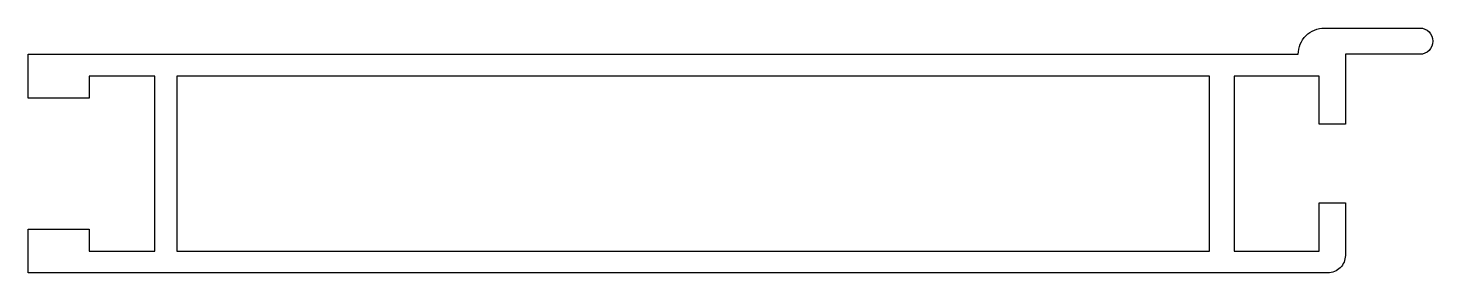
# Model space of a CAD drawing. Extents: x 186 to 347, y 241 to 269.
import ezdxf

# ---------------------------------------------------------------- set-up
doc = ezdxf.new("R2010")
doc.units = 0
doc.header["$LTSCALE"] = 15
doc.layers.get('0').update_dxf_attribs({"linetype": 'CONTINUOUS'})

msp = doc.modelspace()

# ---------------------------------------------------------------- linework, layer by layer
at = {"color": 0, "linetype": 'CONTINUOUS', "ltscale": 0.05}
msp.add_lwpolyline([(345.41, 266.15), (336.91, 266.15), (336.91, 258.15), (333.91, 258.15), (333.91, 263.65), (324.21, 263.65), (324.21, 243.65), (333.91, 243.65), (333.91, 249.15), (336.91, 249.15), (336.91, 243.15, -0.414214), (334.91, 241.15), (186.41, 241.15), (186.41, 243.65), (186.41, 246.15), (193.41, 246.15), (193.41, 243.65), (200.91, 243.65), (200.91, 263.65), (193.41, 263.65), (193.41, 261.15), (186.41, 261.15), (186.41, 263.65), (186.41, 266.15), (331.53, 266.15, -0.414214), (334.53, 269.15), (345.41, 269.15, -1)], format="xyb", close=True, dxfattribs=at)
msp.add_lwpolyline([(203.41, 263.65), (203.41, 243.65), (321.41, 243.65), (321.41, 263.65)], close=True, dxfattribs=at)

doc.saveas('drawing.dxf')
